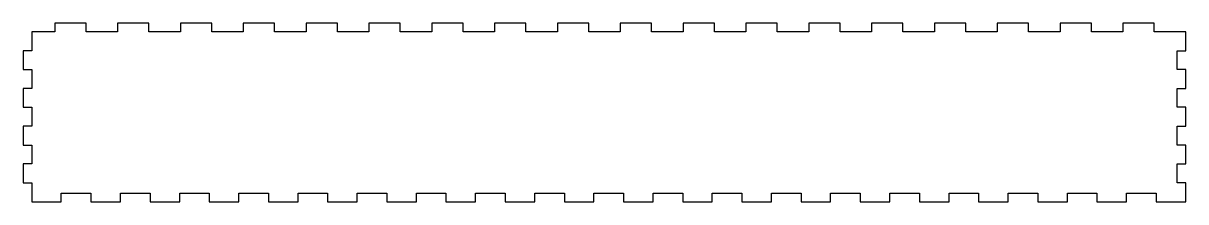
# Model space of a CAD drawing. Header units: millimetres. Extents: x -206 to 206, y 0 to 63.
import ezdxf

# ---------------------------------------------------------------- set-up
doc = ezdxf.new("R2010")
doc.units = ezdxf.units.MM
doc.layers.get('0').update_dxf_attribs({"linetype": 'CONTINUOUS'})

msp = doc.modelspace()

# ---------------------------------------------------------------- linework, layer by layer
msp.add_lwpolyline([(-194.86, 60), (-203, 60), (-203, 53.33), (-206, 53.33), (-206, 46.67), (-203, 46.67), (-203, 40), (-206, 40), (-206, 33.33), (-203, 33.33), (-203, 26.67), (-206, 26.67), (-206, 20), (-203, 20), (-203, 13.33), (-206, 13.33), (-206, 6.67), (-203, 6.67), (-203, 0), (-192.51, 0), (-192.51, 3), (-182.03, 3), (-182.03, 0), (-171.54, 0), (-171.54, 3), (-161.05, 3), (-161.05, 0), (-150.56, 0), (-150.56, 3), (-140.08, 3), (-140.08, 0), (-129.59, 0), (-129.59, 3), (-119.1, 3), (-119.1, 0), (-108.62, 0), (-108.62, 3), (-98.13, 3), (-98.13, 0), (-87.64, 0), (-87.64, 3), (-77.15, 3), (-77.15, 0), (-66.67, 0), (-66.67, 3), (-56.18, 3), (-56.18, 0), (-45.69, 0), (-45.69, 3), (-35.21, 3), (-35.21, 0), (-24.72, 0), (-24.72, 3), (-14.23, 3), (-14.23, 0), (-3.74, 0), (-3.74, 3), (6.74, 3), (6.74, 0), (17.23, 0), (17.23, 3), (27.72, 3), (27.72, 0), (38.21, 0), (38.21, 3), (48.69, 3), (48.69, 0), (59.18, 0), (59.18, 3), (69.67, 3), (69.67, 0), (80.15, 0), (80.15, 3), (90.64, 3), (90.64, 0), (101.13, 0), (101.13, 3), (111.62, 3), (111.62, 0), (122.1, 0), (122.1, 3), (132.59, 3), (132.59, 0), (143.08, 0), (143.08, 3), (153.56, 3), (153.56, 0), (164.05, 0), (164.05, 3), (174.54, 3), (174.54, 0), (185.03, 0), (185.03, 3), (195.51, 3), (195.51, 0), (206, 0), (206, 6.67), (203, 6.67), (203, 13.33), (206, 13.33), (206, 20), (203, 20), (203, 26.67), (206, 26.67), (206, 33.33), (203, 33.33), (203, 40), (206, 40), (206, 46.67), (203, 46.67), (203, 53.33), (206, 53.33), (206, 60), (194.86, 60), (194.86, 63), (183.73, 63), (183.73, 60), (172.59, 60), (172.59, 63), (161.46, 63), (161.46, 60), (150.32, 60), (150.32, 63), (139.19, 63), (139.19, 60), (128.05, 60), (128.05, 63), (116.92, 63), (116.92, 60), (105.78, 60), (105.78, 63), (94.65, 63), (94.65, 60), (83.51, 60), (83.51, 63), (72.38, 63), (72.38, 60), (61.24, 60), (61.24, 63), (50.11, 63), (50.11, 60), (38.97, 60), (38.97, 63), (27.84, 63), (27.84, 60), (16.7, 60), (16.7, 63), (5.57, 63), (5.57, 60), (-5.57, 60), (-5.57, 63), (-16.7, 63), (-16.7, 60), (-27.84, 60), (-27.84, 63), (-38.97, 63), (-38.97, 60), (-50.11, 60), (-50.11, 63), (-61.24, 63), (-61.24, 60), (-72.38, 60), (-72.38, 63), (-83.51, 63), (-83.51, 60), (-94.65, 60), (-94.65, 63), (-105.78, 63), (-105.78, 60), (-116.92, 60), (-116.92, 63), (-128.05, 63), (-128.05, 60), (-139.19, 60), (-139.19, 63), (-150.32, 63), (-150.32, 60), (-161.46, 60), (-161.46, 63), (-172.59, 63), (-172.59, 60), (-183.73, 60), (-183.73, 63), (-194.86, 63)], close=True)

doc.saveas('drawing.dxf')
